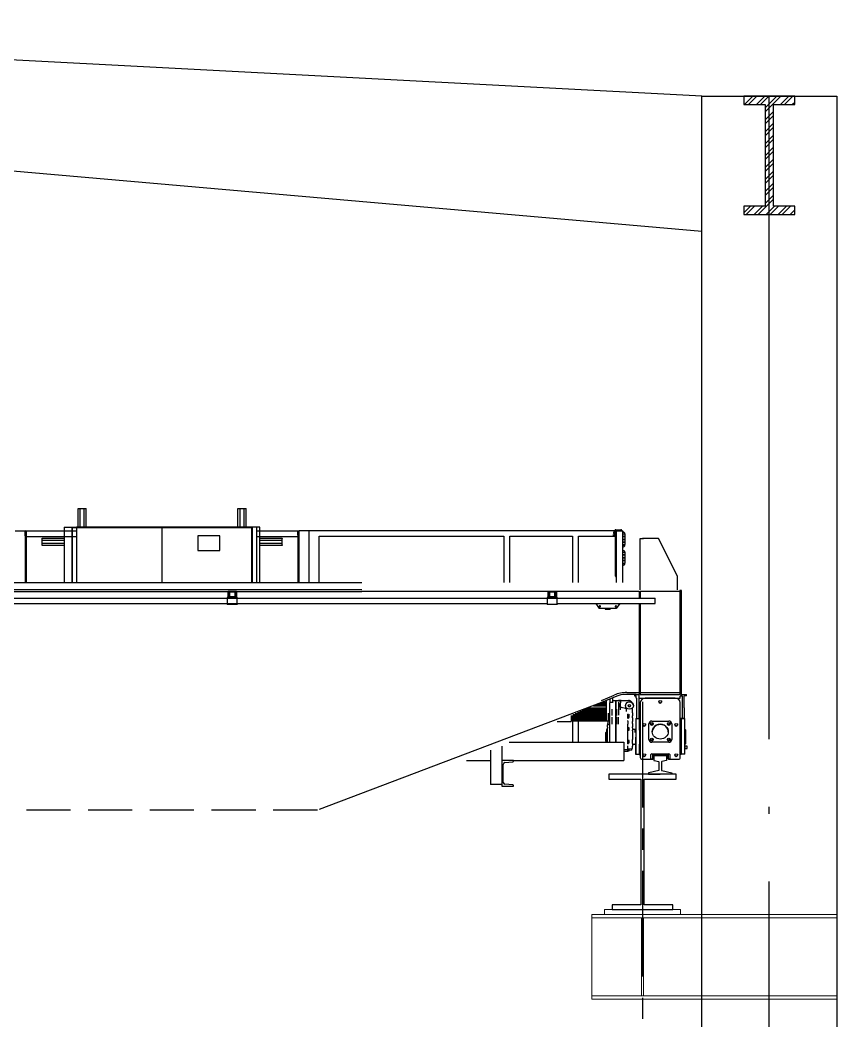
# Model space of a CAD drawing. Extents: x -1201378 to 2367219, y -619313 to 244905.
# Drawn here: x 1552931 to 1557762, y -277417 to -271498 of the extents above; entities that cross this region are included whole.
import ezdxf

# ---------------------------------------------------------------- set-up
doc = ezdxf.new("R2010")
doc.units = 0
doc.header["$LTSCALE"] = 1000
for name, pattern in [('CENTER', [2, 1.25, -0.25, 0.25, -0.25]), ('DASH', [0.35, 0.25, -0.1]), ('DOTE', [2.42, 2, -0.2, 0.02, -0.2]), ('HIDDEN', [0.375, 0.25, -0.125])]:
    doc.linetypes.add(name, pattern=pattern)
doc.layers.get('0').update_dxf_attribs({"linetype": 'CONTINUOUS'})
for name, color, linetype in [('A-AXIS-DOTE', 14, 'DOTE'), ('A-LIN-V', 9, 'CONTINUOUS'), ('COLUMN', 9, 'CONTINUOUS'), ('CRANE', 11, 'HIDDEN'), ('S-DOTE1', 140, 'CENTER'), ('S-SB', 21, 'CONTINUOUS'), ('建-墙-填充', 8, 'CONTINUOUS'), ('建-柱-钢', 9, 'CONTINUOUS')]:
    doc.layers.add(name, color=color, linetype=linetype)
doc.layers.add('S-bkl', color=4, linetype='CONTINUOUS', lineweight=0)

# ---------------------------------------------------------------- blocks, each defined once
blk = doc.blocks.new('G$CBF9D2CED')
at = {"layer": '建-墙-填充'}
h = blk.add_hatch(dxfattribs=at)
h.set_pattern_fill('金属', color=256, scale=20, style=0)
h.set_pattern_definition([(45, (0, 0), (-35.3553, 35.3553), []), (45, (23.57, 0), (-35.3553, 35.3553), [])])
h.paths.add_polyline_path([(-150, 0), (-150, -50), (-25, -50), (-25, -650), (-150, -650), (-150, -700), (150, -700), (150, -650), (25, -650), (25, -50), (150, -50), (150, 0)])
at = {"layer": '建-柱-钢'}
for p, q in [((-150, 0), (-150, -50)), ((150, 0), (-150, 0)), ((150, -50), (150, 0)), ((-150, -50), (-25, -50)), ((-25, -50), (-25, -650)), ((25, -650), (25, -50)), ((25, -50), (150, -50)), ((-25, -650), (-150, -650)), ((-150, -650), (-150, -700)), ((150, -650), (25, -650)), ((150, -700), (150, -650)), ((-150, -700), (150, -700))]:
    blk.add_line(p, q, dxfattribs=at)
blk = doc.blocks.new('20T')
at = {"color": 1, "linetype": 'DASH'}
blk.add_lwpolyline([(1594158.9, -77420.6), (1605816.4, -77420.6)], dxfattribs=at)
at = {"layer": 'A-LIN-V', "color": 1}
for p, q in [((1604506.6, -75640.3), (1604517.5, -75640.3)), ((1604506.6, -75749), (1604506.6, -75640.3)), ((1604506.6, -75749), (1604506.6, -75640.3)), ((1604506.6, -75640.3), (1604517.5, -75640.3)), ((1604517.5, -75749), (1604517.5, -75640.3)), ((1604517.5, -75640.3), (1604539.3, -75640.3)), ((1604517.5, -75749), (1604517.5, -75640.3)), ((1604517.5, -75640.3), (1604539.3, -75640.3)), ((1604539.3, -75640.3), (1604550.1, -75640.3)), ((1604539.3, -75749), (1604539.3, -75640.3)), ((1604539.3, -75640.3), (1604550.1, -75640.3)), ((1604539.3, -75749), (1604539.3, -75640.3)), ((1604550.1, -75749), (1604550.1, -75640.3)), ((1604550.1, -75749), (1604550.1, -75640.3)), ((1605376.2, -75640.3), (1605387.1, -75640.3)), ((1605376.2, -75749), (1605376.2, -75640.3)), ((1605376.2, -75640.3), (1605387.1, -75640.3)), ((1605376.2, -75749), (1605376.2, -75640.3)), ((1605387.1, -75749), (1605387.1, -75640.3)), ((1605387.1, -75640.3), (1605408.9, -75640.3)), ((1605387.1, -75749), (1605387.1, -75640.3)), ((1605387.1, -75640.3), (1605408.9, -75640.3)), ((1605408.9, -75640.3), (1605419.7, -75640.3)), ((1605408.9, -75749), (1605408.9, -75640.3)), ((1605408.9, -75749), (1605408.9, -75640.3)), ((1605408.9, -75640.3), (1605419.7, -75640.3)), ((1605419.7, -75749), (1605419.7, -75640.3)), ((1605419.7, -75749), (1605419.7, -75640.3)), ((1604164.2, -75770.7), (1604218.6, -75770.7)), ((1604218.6, -75770.7), (1604218.6, -76077.3)), ((1604220.2, -75797.9), (1604220.2, -75778.4)), ((1604224, -75770.7), (1604498.3, -75770.7)), ((1604224, -75770.7), (1604224, -75778.4)), ((1604224, -75778.4), (1604224, -75797.9)), ((1604224, -75797.9), (1604224, -75805.5)), ((1604431.7, -75749), (1604474.1, -75749)), ((1604431.7, -75749), (1604431.7, -76077.3)), ((1604474.1, -76077.3), (1604474.1, -75749)), ((1604474.1, -75749), (1605452.4, -75749)), ((1604476.8, -75751.7), (1604962.1, -75751.7)), ((1604476.8, -76077.3), (1604476.8, -75751.7)), ((1605476.6, -75749), (1604498.3, -75749)), ((1604498.3, -75749), (1604498.3, -76077.3)), ((1604962.1, -75751.7), (1604962.1, -76077.3)), ((1604964.3, -75751.7), (1605449.6, -75751.7)), ((1604964.3, -76077.3), (1604964.3, -75751.7)), ((1605449.6, -75751.7), (1605449.6, -76077.3)), ((1605494.7, -75749), (1605452.4, -75749)), ((1605452.4, -75749), (1605452.4, -76077.3)), ((1605476.6, -75749), (1605476.6, -76077.3)), ((1605476.6, -75770.7), (1605702.3, -75770.7)), ((1605494.7, -76077.3), (1605494.7, -75749)), ((1605702.3, -75770.7), (1605702.3, -75778.4)), ((1605702.3, -75797.9), (1605702.3, -75778.4)), ((1605702.3, -75797.9), (1605702.3, -75805.5)), ((1605706.2, -75778.4), (1605706.2, -75797.9)), ((1605762.1, -75770.7), (1605707.8, -75770.7)), ((1605707.8, -76077.3), (1605707.8, -75770.7)), ((1607424.9, -75770.7), (1605762.1, -75770.7)), ((1605762.1, -75770.7), (1605762.1, -76077.3)), ((1607416.2, -75797.5), (1607416.2, -75795.3)), ((1607416.2, -75795.3), (1607421.7, -75795.3)), ((1607421.7, -75797.5), (1607416.2, -75797.5)), ((1607419.5, -75781.8), (1607419.5, -75777.9)), ((1607424.9, -75777.9), (1607419.5, -75777.9)), ((1607419.5, -75787.9), (1607419.5, -75781.8)), ((1607424.9, -75781.8), (1607419.5, -75781.8)), ((1607419.5, -75787.9), (1607419.5, -75788.8)), ((1607424.9, -75787.9), (1607419.5, -75787.9)), ((1607419.5, -75788.8), (1607424.9, -75788.8)), ((1607424.9, -75792), (1607424.9, -75770.3)), ((1607427.1, -75770.3), (1607427.1, -75792)), ((1607460.2, -75770.7), (1607427.1, -75770.7)), ((1607427.4, -75780.1), (1607427.1, -75780.1)), ((1607427.1, -75786.6), (1607427.4, -75786.6)), ((1607427.4, -76039.3), (1607427.4, -75774.1)), ((1607430.4, -75764.9), (1607457, -75764.9)), ((1607457, -75767), (1607430.4, -75767)), ((1607430.7, -75770.8), (1607456.8, -75770.8)), ((1607433.9, -75770.8), (1607466.5, -75770.8)), ((1607433.9, -76077.3), (1607433.9, -75770.8)), ((1607460.2, -75770.8), (1607460.2, -75770.3)), ((1607462.4, -75770.3), (1607462.4, -75770.8)), ((1607466.5, -75770.7), (1607462.4, -75770.7)), ((1607466.5, -75770.7), (1607466.5, -75770.8)), ((1607466.5, -75770.8), (1607466.5, -76077.3)), ((1607473.8, -75780.1), (1607466.5, -75780.1)), ((1607466.5, -75789.2), (1607480.7, -75789.2)), ((1607473.8, -75781), (1607473.8, -75780.1)), ((1607480.7, -75805), (1607480.7, -75789.2)), ((1604224, -75805.5), (1604224, -76077.3)), ((1604224, -75805.5), (1604498.3, -75805.5)), ((1604311, -75814.3), (1604431.7, -75814.3)), ((1604311, -75817.5), (1604311, -75814.3)), ((1604311, -75827.3), (1604311, -75817.5)), ((1604311, -75827.3), (1604431.7, -75827.3)), ((1604311, -75844.7), (1604311, -75827.3)), ((1604311, -75844.7), (1604431.7, -75844.7)), ((1604311, -75854.4), (1604311, -75844.7)), ((1605157.1, -75801.7), (1605157.1, -75888.7)), ((1605276.7, -75801.7), (1605157.1, -75801.7)), ((1605276.7, -75888.7), (1605276.7, -75801.7)), ((1605476.6, -75805.5), (1605702.3, -75805.5)), ((1605494.7, -75814.3), (1605615.4, -75814.3)), ((1605494.7, -75827.3), (1605615.4, -75827.3)), ((1605494.7, -75844.7), (1605615.4, -75844.7)), ((1605615.4, -75814.3), (1605615.4, -75817.5)), ((1605615.4, -75827.3), (1605615.4, -75817.5)), ((1605615.4, -75844.7), (1605615.4, -75827.3)), ((1605615.4, -75854.4), (1605615.4, -75844.7)), ((1605702.3, -75805.5), (1605702.3, -76077.3)), ((1605816.5, -76077.3), (1605816.5, -75803.4)), ((1605816.5, -75803.4), (1606822, -75803.4)), ((1606822, -75803.4), (1606822, -76077.3)), ((1606854.6, -76077.3), (1606854.6, -75803.4)), ((1606854.6, -75803.4), (1607194.8, -75803.4)), ((1607194.8, -75803.4), (1607194.8, -76077.3)), ((1607227.4, -76077.3), (1607227.4, -75803.4)), ((1607227.4, -75803.4), (1607427.4, -75803.4)), ((1607466.5, -75805), (1607480.7, -75805)), ((1607480.7, -75805), (1607466.5, -75805)), ((1607466.5, -75820.7), (1607480.7, -75820.7)), ((1607466.5, -75821.8), (1607480.7, -75821.8)), ((1607480.7, -75837.6), (1607466.5, -75837.6)), ((1607466.5, -75837.6), (1607480.7, -75837.6)), ((1607466.5, -75853.3), (1607480.7, -75853.3)), ((1607475.2, -75821.8), (1607475.2, -75820.7)), ((1607475.2, -75856.6), (1607475.2, -75853.3)), ((1607480.7, -75820.7), (1607480.7, -75805)), ((1607480.7, -75837.6), (1607480.7, -75821.8)), ((1607480.7, -75853.3), (1607480.7, -75837.6)), ((1607562.9, -75816.4), (1607580.2, -75816.4)), ((1607562.9, -76120.8), (1607562.9, -75816.4)), ((1607592.6, -75816.4), (1607575.2, -75816.4)), ((1607661.8, -75816.4), (1607580.2, -75816.4)), ((1607765, -76039.2), (1607661.8, -75816.4)), ((1604311, -75857.7), (1604311, -75854.4)), ((1604431.7, -75857.7), (1604311, -75857.7)), ((1605157.1, -75888.7), (1605276.7, -75888.7)), ((1605615.4, -75857.7), (1605494.7, -75857.7)), ((1605615.4, -75854.4), (1605615.4, -75857.7)), ((1607466.5, -75856.6), (1607479.6, -75856.6)), ((1607466.5, -75897.9), (1607480.7, -75897.9)), ((1607480.7, -75913.7), (1607480.7, -75897.9)), ((1607480.7, -75913.7), (1607466.5, -75913.7)), ((1607466.5, -75913.7), (1607480.7, -75913.7)), ((1607466.5, -75929.4), (1607480.7, -75929.4)), ((1607466.5, -75930.5), (1607480.7, -75930.5)), ((1607466.5, -75946.3), (1607480.7, -75946.3)), ((1607480.7, -75946.3), (1607466.5, -75946.3)), ((1607466.5, -75962), (1607480.7, -75962)), ((1607475.2, -75930.5), (1607475.2, -75929.4)), ((1607475.2, -75965.3), (1607475.2, -75962)), ((1607480.7, -75929.4), (1607480.7, -75913.7)), ((1607480.7, -75946.3), (1607480.7, -75930.5)), ((1607480.7, -75962), (1607480.7, -75946.3)), ((1607466.5, -75965.3), (1607479.6, -75965.3)), ((1607433.9, -76042.5), (1607430.7, -76042.5)), ((1607765, -76120.8), (1607765, -76039.2)), ((1592412.4, -76077.3), (1606049.7, -76077.3)), ((1606049.7, -76120.8), (1598690.1, -76120.8)), ((1607780.3, -76120.8), (1607780.3, -76125.1)), ((1607786.8, -76125.1), (1607780.3, -76125.1)), ((1607780.3, -76640.8), (1607780.3, -76125.1)), ((1607786.8, -76640.8), (1607786.8, -76125.1)), ((1593925.6, -76129.5), (1606049.7, -76129.5)), ((1603682, -76169.9), (1604386.6, -76169.9)), ((1603853.1, -76169.9), (1605318.1, -76169.9)), ((1604412.7, -76169.9), (1606017.1, -76169.9)), ((1605320.9, -76166.7), (1605318.1, -76166.7)), ((1605318.1, -76166.7), (1605318.1, -76172.1)), ((1605318.1, -76172.1), (1605318.1, -76202.6)), ((1605320.9, -76134.3), (1605320.9, -76166.6)), ((1605320.9, -76166.7), (1605323.6, -76164)), ((1605323.6, -76166.7), (1605320.9, -76166.7)), ((1605323.4, -76164.2), (1605323.4, -76134.3)), ((1605332.3, -76162.3), (1605323.6, -76162.3)), ((1605323.6, -76166.7), (1605323.6, -76162.3)), ((1605367.1, -76166.7), (1605323.6, -76166.7)), ((1605364.9, -76129.5), (1605325.8, -76129.5)), ((1605325.8, -76131.9), (1605332.3, -76131.9)), ((1605329.1, -76159.1), (1605329.1, -76135.2)), ((1605330.7, -76135.2), (1605330.7, -76159.1)), ((1605332.3, -76131.9), (1605358.4, -76131.9)), ((1605358.4, -76133.5), (1605332.3, -76133.5)), ((1605332.3, -76160.7), (1605339.4, -76160.7)), ((1605339.4, -76162.3), (1605332.3, -76162.3)), ((1605339.4, -76160.7), (1605339.4, -76162.3)), ((1605351.4, -76162.3), (1605339.4, -76162.3)), ((1605351.4, -76162.3), (1605351.4, -76160.7)), ((1605351.4, -76160.7), (1605358.4, -76160.7)), ((1605358.4, -76162.3), (1605351.4, -76162.3)), ((1605358.4, -76131.9), (1605364.9, -76131.9)), ((1605367.1, -76162.3), (1605358.4, -76162.3)), ((1605360, -76159.1), (1605360, -76135.2)), ((1605361.7, -76135.2), (1605361.7, -76159.1)), ((1605367.1, -76166.7), (1605367.1, -76162.3)), ((1605367.1, -76164), (1605369.8, -76166.7)), ((1605369.8, -76166.7), (1605367.1, -76166.7)), ((1605367.4, -76134.3), (1605367.4, -76164.3)), ((1605369.8, -76166.7), (1605369.8, -76134.3)), ((1605372.5, -76166.7), (1605369.8, -76166.7)), ((1605372.5, -76166.7), (1605372.5, -76172.1)), ((1605372.5, -76169.9), (1607057.3, -76169.9)), ((1605372.5, -76202.6), (1605372.5, -76172.1)), ((1606043.2, -76169.9), (1606886.7, -76169.9)), ((1606880.2, -76129.5), (1606049.7, -76129.5)), ((1607556.3, -76129.5), (1606880.2, -76129.5)), ((1606912.8, -76169.9), (1607644.4, -76169.9)), ((1607060.1, -76166.7), (1607057.3, -76166.7)), ((1607057.3, -76166.7), (1607057.3, -76172.1)), ((1607057.3, -76172.1), (1607057.3, -76202.6)), ((1607060.1, -76134.3), (1607060.1, -76166.6)), ((1607060.1, -76166.7), (1607062.8, -76164)), ((1607062.8, -76166.7), (1607060.1, -76166.7)), ((1607062.6, -76164.2), (1607062.6, -76134.3)), ((1607071.5, -76162.3), (1607062.8, -76162.3)), ((1607062.8, -76166.7), (1607062.8, -76162.3)), ((1607106.3, -76166.7), (1607062.8, -76166.7)), ((1607104.1, -76129.5), (1607065, -76129.5)), ((1607065, -76131.9), (1607071.5, -76131.9)), ((1607068.3, -76159.1), (1607068.3, -76135.2)), ((1607069.9, -76135.2), (1607069.9, -76159.1)), ((1607071.5, -76131.9), (1607097.6, -76131.9)), ((1607097.6, -76133.5), (1607071.5, -76133.5)), ((1607071.5, -76160.7), (1607078.6, -76160.7)), ((1607078.6, -76162.3), (1607071.5, -76162.3)), ((1607078.6, -76160.7), (1607078.6, -76162.3)), ((1607090.6, -76162.3), (1607078.6, -76162.3)), ((1607090.6, -76162.3), (1607090.6, -76160.7)), ((1607090.6, -76160.7), (1607097.6, -76160.7)), ((1607097.6, -76162.3), (1607090.6, -76162.3)), ((1607097.6, -76131.9), (1607104.1, -76131.9)), ((1607106.3, -76162.3), (1607097.6, -76162.3)), ((1607099.2, -76159.1), (1607099.2, -76135.2)), ((1607100.9, -76135.2), (1607100.9, -76159.1)), ((1607106.3, -76166.7), (1607106.3, -76162.3)), ((1607106.3, -76164), (1607109, -76166.7)), ((1607109, -76166.7), (1607106.3, -76166.7)), ((1607106.6, -76134.3), (1607106.6, -76164.3)), ((1607109, -76166.7), (1607109, -76134.3)), ((1607111.7, -76166.7), (1607109, -76166.7)), ((1607111.7, -76166.7), (1607111.7, -76172.1)), ((1607111.7, -76169.9), (1607644.4, -76169.9)), ((1607111.7, -76202.6), (1607111.7, -76172.1)), ((1607556.3, -76129.5), (1607556.3, -76169.9)), ((1607556.3, -76129.5), (1607562.9, -76129.5)), ((1607780.3, -76129.5), (1607562.9, -76129.5)), ((1607562.9, -76129.5), (1607562.9, -76169.9)), ((1607644.4, -76173.2), (1607644.4, -76169.9)), ((1607644.4, -76173.2), (1607644.4, -76169.9)), ((1607644.4, -76200.4), (1607644.4, -76173.2)), ((1607644.4, -76197.1), (1607644.4, -76173.2)), ((1603853.1, -76200.4), (1605318.1, -76200.4)), ((1604860.8, -76200.4), (1605665.2, -76200.4)), ((1605318.1, -76202.6), (1605318.1, -76208)), ((1605372.5, -76208), (1605318.1, -76208)), ((1605372.5, -76200.4), (1607057.3, -76200.4)), ((1605372.5, -76202.6), (1605372.5, -76208)), ((1605730.4, -76200.4), (1606534.8, -76200.4)), ((1606600, -76200.4), (1607057.3, -76200.4)), ((1607057.3, -76202.6), (1607057.3, -76208)), ((1607111.7, -76208), (1607057.3, -76208)), ((1607111.7, -76200.4), (1607644.4, -76200.4)), ((1607111.7, -76202.6), (1607111.7, -76208)), ((1607143.5, -76200.4), (1607644.4, -76200.4)), ((1607320.7, -76200.4), (1607340, -76231.2)), ((1607340, -76229.1), (1607432.4, -76229.1)), ((1607340, -76231.2), (1607340, -76229.1)), ((1607372.6, -76231.2), (1607340, -76231.2)), ((1607372.6, -76231.2), (1607372.6, -76235.6)), ((1607399.8, -76231.2), (1607399.8, -76235.6)), ((1607432.4, -76231.2), (1607399.8, -76231.2)), ((1607451.7, -76200.4), (1607432.4, -76231.2)), ((1607432.4, -76229.1), (1607432.4, -76231.2)), ((1607556.3, -76200.4), (1607556.3, -76640.8)), ((1607562.9, -76200.4), (1607562.9, -76640.8)), ((1607644.4, -76200.4), (1607644.4, -76197.1)), ((1607372.6, -76235.6), (1607399.8, -76235.6)), ((1607556.3, -76640.8), (1607556.3, -76738.7)), ((1607556.3, -76640.8), (1607562.9, -76640.8)), ((1607562.9, -76640.8), (1607562.9, -76738.7)), ((1607786.8, -76640.8), (1607780.3, -76640.8)), ((1607780.3, -76738.7), (1607780.3, -76640.8)), ((1607786.8, -76749.5), (1607786.8, -76640.8)), ((1607351.3, -76775.7), (1607421.4, -76743.1)), ((1607426, -76752.9), (1607351.6, -76787.6)), ((1607377.6, -76775.5), (1607377.6, -76896.1)), ((1607398.2, -76765.9), (1607398.2, -76786.2)), ((1607414.5, -76784.3), (1607414.5, -76758.3)), ((1607414.5, -76774.5), (1607430.8, -76774.5)), ((1607414.5, -76774.5), (1607430.8, -76774.5)), ((1607430.8, -76774.9), (1607430.8, -76774.5)), ((1607430.8, -76774.5), (1607445, -76774.5)), ((1607430.8, -76774.5), (1607445, -76774.5)), ((1607430.8, -76774.9), (1607430.8, -76774.5)), ((1607430.8, -76774.9), (1607430.8, -76788.7)), ((1607430.8, -76788.7), (1607430.8, -76774.9)), ((1607452.6, -76774.5), (1607445, -76774.5)), ((1607452.6, -76774.5), (1607445, -76774.5)), ((1607445, -76774.9), (1607445, -76774.5)), ((1607445, -76774.9), (1607445, -76779.1)), ((1607451.7, -76778.3), (1607445, -76778.3)), ((1607452.6, -76774.5), (1607459.8, -76774.5)), ((1607459.8, -76774.5), (1607452.6, -76774.5)), ((1607454.7, -76776.7), (1607454.7, -76780)), ((1607459.8, -76774.5), (1607498.2, -76774.5)), ((1607490.3, -76727.8), (1607556.3, -76727.8)), ((1607541.1, -76738.7), (1607490.3, -76738.7)), ((1607531.6, -76738.7), (1607531.6, -76747.3)), ((1607531.6, -76738.7), (1607541.1, -76738.7)), ((1607531.6, -76747.3), (1607541.1, -76747.3)), ((1607541.1, -76738.7), (1607556.3, -76738.7)), ((1607541.1, -76738.7), (1607541.1, -76738.7)), ((1607541.1, -76760.4), (1607541.1, -76747.3)), ((1607541.1, -76760.4), (1607544.1, -76760.4)), ((1607544.1, -76881.1), (1607544.1, -76760.4)), ((1607554.9, -76738.7), (1607554.9, -76881.1)), ((1607554.9, -76760.4), (1607780.3, -76760.4)), ((1607562.9, -76727.8), (1607780.3, -76727.8)), ((1607562.9, -76738.7), (1607780.3, -76738.7)), ((1607753.1, -76760.4), (1607590, -76760.4)), ((1607590, -76760.4), (1607753.1, -76760.4)), ((1607600.4, -76760.4), (1607623.2, -76760.4)), ((1607600.4, -76760.4), (1607623.2, -76760.4)), ((1607630.3, -76760.4), (1607653.1, -76760.4)), ((1607630.3, -76760.4), (1607653.1, -76760.4)), ((1607660.7, -76760.4), (1607682.4, -76760.4)), ((1607660.7, -76760.4), (1607682.4, -76760.4)), ((1607690, -76760.4), (1607712.9, -76760.4)), ((1607690, -76760.4), (1607712.9, -76760.4)), ((1607719.9, -76760.4), (1607742.8, -76760.4)), ((1607719.9, -76760.4), (1607742.8, -76760.4)), ((1607786.8, -76749.5), (1607780.3, -76749.5)), ((1607780.3, -76760.4), (1607780.3, -76749.5)), ((1607786.8, -76738.7), (1607792.6, -76738.7)), ((1607786.8, -76738.7), (1607814.2, -76738.7)), ((1607790.8, -76747.3), (1607786.8, -76747.3)), ((1607790.8, -76747.3), (1607790.8, -76818)), ((1607801.7, -76818), (1607801.7, -76747.3)), ((1607814.2, -76747.3), (1607801.7, -76747.3)), ((1607814.2, -76747.3), (1607814.2, -76738.7)), ((1607351.6, -76787.6), (1605817.5, -77420.2)), ((1607377.6, -76831.6), (1607257.3, -76831.6)), ((1607377.6, -76829.3), (1607262.2, -76829.3)), ((1607377.6, -76827.9), (1607265.2, -76827.9)), ((1607377.6, -76825.6), (1607270.1, -76825.6)), ((1607377.6, -76823.3), (1607275, -76823.3)), ((1607377.6, -76821.1), (1607279.7, -76821.1)), ((1607377.6, -76808.1), (1607307.9, -76808.1)), ((1607377.6, -76803.6), (1607317.6, -76803.6)), ((1607377.6, -76799.9), (1607325.4, -76799.9)), ((1607377.6, -76797.7), (1607330.3, -76797.7)), ((1607377.6, -76794.5), (1607337.1, -76794.5)), ((1607377.6, -76791.8), (1607342.8, -76791.8)), ((1607377.6, -76787.8), (1607351.5, -76787.8)), ((1607377.6, -76786.2), (1607354.9, -76786.2)), ((1607398.2, -76786.2), (1607398.2, -76788.7)), ((1607398.2, -76802.2), (1607398.2, -76788.7)), ((1607398.2, -77021.3), (1607398.2, -76802.2)), ((1607409.1, -76863.4), (1607409.1, -76827)), ((1607430.8, -76788.7), (1607430.8, -76802.2)), ((1607430.8, -76802.2), (1607430.8, -76788.7)), ((1607430.8, -76802.2), (1607430.8, -76827)), ((1607430.8, -76827), (1607430.8, -76802.2)), ((1607430.8, -76827), (1607430.8, -76829.8)), ((1607430.8, -76829.8), (1607430.8, -76827)), ((1607430.8, -76829.8), (1607430.8, -76835.5)), ((1607430.8, -76835.5), (1607430.8, -76829.8)), ((1607434.1, -76827), (1607434.1, -76863.4)), ((1607452.6, -76778.9), (1607445, -76778.9)), ((1607445, -76784.3), (1607445, -76788.7)), ((1607445, -76788.7), (1607445, -76802.2)), ((1607451.7, -76795.7), (1607445, -76795.7)), ((1607445, -76802.2), (1607445, -76862.3)), ((1607445, -76809.9), (1607451.7, -76809.9)), ((1607452.6, -76809), (1607452.6, -76796.6)), ((1607454.7, -76781.1), (1607454.7, -76780)), ((1607454.7, -76781.2), (1607454.7, -76781.1)), ((1607454.7, -76781.2), (1607454.7, -76786.4)), ((1607454.7, -76786.4), (1607454.7, -76789.6)), ((1607454.7, -76802.8), (1607454.7, -76789.6)), ((1607454.7, -76812.4), (1607454.7, -76802.8)), ((1607454.7, -76812.4), (1607454.7, -76814.7)), ((1607454.7, -76830.3), (1607454.7, -76814.7)), ((1607483.3, -76822.1), (1607458.8, -76815.5)), ((1607487.4, -76840.1), (1607487.4, -76827.4)), ((1607520, -76840.8), (1607520, -76819.3)), ((1607562.9, -76787.6), (1607562.9, -77111.5)), ((1607780.3, -77111.5), (1607780.3, -76787.6)), ((1607790.8, -76818), (1607790.8, -76881)), ((1607801.7, -76818), (1607801.7, -76881)), ((1607187.9, -76863.9), (1607187.9, -76899.4)), ((1607377.6, -76866.7), (1607187.9, -76866.7)), ((1607377.6, -76871.1), (1607187.9, -76871.1)), ((1607377.6, -76873.4), (1607187.9, -76873.4)), ((1607377.6, -76875.9), (1607187.9, -76875.9)), ((1607377.6, -76880.1), (1607187.9, -76880.1)), ((1607377.6, -76883.9), (1607187.9, -76883.9)), ((1607377.6, -76887.2), (1607187.9, -76887.2)), ((1607377.6, -76860.2), (1607196, -76860.2)), ((1607377.6, -76854.2), (1607208.8, -76854.2)), ((1607377.6, -76848), (1607222.2, -76848)), ((1607377.6, -76843), (1607232.8, -76843)), ((1607377.6, -76841.5), (1607236.1, -76841.5)), ((1607377.6, -76837.4), (1607244.9, -76837.4)), ((1607377.6, -76836.1), (1607247.6, -76836.1)), ((1607377.6, -76834.7), (1607250.5, -76834.7)), ((1607388.4, -76849.5), (1607388.4, -76891.4)), ((1607409.1, -76915.3), (1607409.1, -76872.6)), ((1607430.8, -76838.3), (1607430.8, -76835.5)), ((1607430.8, -76835.5), (1607430.8, -76838.3)), ((1607430.8, -76838.3), (1607430.8, -76852.1)), ((1607430.8, -76852.1), (1607430.8, -76838.3)), ((1607430.8, -76854.9), (1607430.8, -76852.1)), ((1607430.8, -76852.1), (1607430.8, -76854.9)), ((1607430.8, -76854.9), (1607430.8, -76860.5)), ((1607430.8, -76860.5), (1607430.8, -76854.9)), ((1607430.8, -76860.5), (1607430.8, -76863.4)), ((1607430.8, -76863.4), (1607430.8, -76860.5)), ((1607430.8, -76863.4), (1607430.8, -76872.6)), ((1607430.8, -76872.6), (1607430.8, -76863.4)), ((1607430.8, -76872.6), (1607430.8, -76875.5)), ((1607430.8, -76875.5), (1607430.8, -76872.6)), ((1607430.8, -76875.5), (1607430.8, -76881.1)), ((1607430.8, -76881.1), (1607430.8, -76875.5)), ((1607430.8, -76883.9), (1607430.8, -76881.1)), ((1607430.8, -76881.1), (1607430.8, -76883.9)), ((1607430.8, -76883.9), (1607430.8, -76894)), ((1607430.8, -76894), (1607430.8, -76883.9)), ((1607434.1, -76872.6), (1607434.1, -76915.3)), ((1607445, -76915.3), (1607445, -76874.2)), ((1607495, -76854.4), (1607495, -76855.9)), ((1607495, -76859.1), (1607495, -76855.9)), ((1607495, -76862.3), (1607495, -76859.1)), ((1607501.7, -76860.9), (1607495, -76860.9)), ((1607495, -76874.2), (1607495, -76862.3)), ((1607495, -76877.4), (1607495, -76874.2)), ((1607495, -76875.1), (1607501.7, -76875.1)), ((1607495, -76877.4), (1607495, -76879.8)), ((1607495, -76879.8), (1607495, -76883)), ((1607500.4, -76860.9), (1607502.3, -76860.7)), ((1607502.6, -76874.2), (1607502.6, -76861.8)), ((1607520, -76848.8), (1607520, -76840.8)), ((1607520, -76848.8), (1607520, -76865.6)), ((1607520, -76877.6), (1607520, -76865.6)), ((1607520, -76877.6), (1607520, -76879.5)), ((1607520, -76879.5), (1607520, -76895.5)), ((1607538.3, -76881.1), (1607538.3, -76935.5)), ((1607538.3, -76881.1), (1607549.1, -76881.1)), ((1607538.3, -76881.1), (1607557.4, -76881.1)), ((1607554.6, -76881.1), (1607557.4, -76881.1)), ((1607557.4, -76881), (1607562.9, -76881)), ((1607557.4, -76881), (1607562.9, -76881)), ((1607557.4, -76881), (1607557.4, -76913.7)), ((1607557.4, -76881), (1607557.4, -76881)), ((1607557.4, -76881), (1607562.9, -76881)), ((1607785.7, -76881), (1607780.3, -76881)), ((1607785.7, -76881), (1607780.3, -76881)), ((1607785.7, -76881), (1607780.3, -76881)), ((1607785, -76881), (1607785, -76881)), ((1607785.2, -76881), (1607785.2, -76881)), ((1607785.7, -76913.7), (1607785.7, -76881)), ((1607785.7, -76881), (1607785.7, -76881)), ((1607796.3, -76881), (1607785.7, -76881)), ((1607786.1, -76935.5), (1607786.1, -76881.1)), ((1607805.7, -76881.1), (1607786.1, -76881.1)), ((1607805.7, -76881.1), (1607786.1, -76881.1)), ((1607790.8, -76881), (1607801.7, -76881)), ((1607796.3, -76881.1), (1607796.3, -76881)), ((1607805.7, -76935.5), (1607805.7, -76881.1)), ((1607111.9, -76899.4), (1607187.9, -76899.4)), ((1607377.6, -76889.9), (1607187.9, -76889.9)), ((1607377.6, -76892.5), (1607187.9, -76892.5)), ((1607377.6, -76893.9), (1607187.9, -76893.9)), ((1607187.9, -76895), (1607377.6, -76895)), ((1607194.8, -76895), (1607194.8, -77021.3)), ((1607227.4, -76981.8), (1607227.4, -76895)), ((1607377.6, -76896.1), (1607386.3, -76896.1)), ((1607384.1, -76913.7), (1607384.1, -76919.2)), ((1607384.1, -76932.3), (1607384.1, -76919.2)), ((1607384.1, -76932.3), (1607384.1, -76939.1)), ((1607384.1, -77021.3), (1607384.1, -76939.1)), ((1607388.4, -76911.5), (1607386.3, -76911.5)), ((1607388.4, -76911.5), (1607386.3, -76911.5)), ((1607388.4, -76891.4), (1607388.4, -76898.3)), ((1607388.4, -76914.2), (1607388.4, -76898.3)), ((1607430.8, -76896.9), (1607430.8, -76894)), ((1607430.8, -76894), (1607430.8, -76896.9)), ((1607430.8, -76896.9), (1607430.8, -76915.3)), ((1607430.8, -76915.3), (1607430.8, -76896.9)), ((1607430.8, -76915.3), (1607430.8, -77021.3)), ((1607430.8, -77021.3), (1607430.8, -76915.3)), ((1607495, -76896.5), (1607495, -76893.5)), ((1607495, -76896.5), (1607495, -76915.3)), ((1607495, -77025.3), (1607495, -76915.3)), ((1607501.7, -76935.9), (1607495, -76935.9)), ((1607502.6, -76949.2), (1607502.6, -76936.8)), ((1607518, -76910.9), (1607521, -76910.9)), ((1607521, -76910.9), (1607518, -76910.9)), ((1607520, -76910.9), (1607518, -76910.9)), ((1607520, -76895.5), (1607520, -76898.2)), ((1607520, -76910.9), (1607520, -76898.2)), ((1607521, -76910.9), (1607521, -76930.3)), ((1607521, -76937.2), (1607521, -76930.3)), ((1607521, -76937.2), (1607521, -76951.2)), ((1607538.3, -76935.5), (1607538.3, -77038.7)), ((1607557.4, -76913.7), (1607557.4, -76951.2)), ((1607609.1, -77005.5), (1607609.1, -76913.1)), ((1607625.4, -76896.8), (1607717.8, -76896.8)), ((1607625.4, -76896.8), (1607717.8, -76896.8)), ((1607734.1, -76913.1), (1607734.1, -77005.5)), ((1607785.7, -76951.2), (1607785.7, -76913.7)), ((1607786.1, -77038.7), (1607786.1, -76935.5)), ((1607805.7, -77038.7), (1607805.7, -76935.5)), ((1607227.4, -77021.3), (1607227.4, -76981.8)), ((1607375.4, -77014.8), (1607375.4, -76964.8)), ((1607378.7, -76962.6), (1607377.6, -76962.6)), ((1607378.7, -76947.4), (1607378.7, -77021.3)), ((1607383, -76946.3), (1607379.7, -76946.3)), ((1607495, -76950.1), (1607501.7, -76950.1)), ((1607521, -76954.5), (1607521, -76951.2)), ((1607521, -76954.5), (1607521, -77006.5)), ((1607531.9, -76946.3), (1607522.1, -76946.3)), ((1607535.2, -76964.6), (1607535.2, -76949.5)), ((1607535.2, -76949.5), (1607536.1, -76949.5)), ((1607535.2, -76949.7), (1607535.2, -76964.6)), ((1607535.2, -76957.1), (1607535.2, -76957.1)), ((1607536.1, -76949.1), (1607536.1, -76958.9)), ((1607536.1, -76992), (1607536.1, -77030.5)), ((1607562.9, -76951.2), (1607557.4, -76951.2)), ((1607557.9, -76951.2), (1607557.9, -77038.7)), ((1607562.9, -76951.8), (1607557.9, -76951.8)), ((1607785.7, -76951.2), (1607780.3, -76951.2)), ((1607786.1, -76951.8), (1607780.3, -76951.8)), ((1607786.1, -76946.3), (1607785.7, -76946.3)), ((1607785.7, -76951.2), (1607785.7, -76951.8)), ((1607807.9, -76949.1), (1607807.9, -77030.5)), ((1606811.1, -77045.4), (1606811.1, -77130)), ((1606850.5, -77021.3), (1607473.1, -77021.3)), ((1607205.3, -77021.3), (1607239.5, -77021.3)), ((1607377.6, -77016.9), (1607378.7, -77016.9)), ((1607473.1, -77021.3), (1607473.1, -77130)), ((1607501.7, -77010.9), (1607495, -77010.9)), ((1607495, -77025.1), (1607501.7, -77025.1)), ((1607495, -77028.4), (1607495, -77025.3)), ((1607495, -77030.9), (1607495, -77028.4)), ((1607495, -77030.9), (1607495, -77034.1)), ((1607495, -77045.4), (1607495, -77042.4)), ((1607495, -77063.9), (1607495, -77045.4)), ((1607502.6, -77024.2), (1607502.6, -77011.8)), ((1607521, -77009.8), (1607521, -77006.5)), ((1607521, -77026.2), (1607521, -77009.8)), ((1607521, -77029.5), (1607521, -77026.2)), ((1607521, -77029.5), (1607521, -77044.4)), ((1607521, -77058.9), (1607521, -77044.4)), ((1607521, -77049), (1607521, -77049.5)), ((1607522.1, -77033.2), (1607529.3, -77033.2)), ((1607529.3, -77033.2), (1607531.9, -77033.2)), ((1607535.1, -77030.5), (1607536.1, -77030.5)), ((1607535.2, -77022.4), (1607535.2, -77022.4)), ((1607537.4, -77034.6), (1607537.4, -77038.7)), ((1607537.4, -77038.7), (1607537.4, -77093)), ((1607538.3, -77038.7), (1607538.3, -77093.1)), ((1607557.4, -77032.7), (1607562.9, -77032.7)), ((1607557.4, -77032.7), (1607557.4, -77062.6)), ((1607557.9, -77027.9), (1607562.9, -77027.9)), ((1607562.9, -77032.7), (1607557.9, -77032.7)), ((1607717.8, -77021.8), (1607625.4, -77021.8)), ((1607780.3, -77027.9), (1607786.1, -77027.9)), ((1607780.3, -77032.7), (1607785.7, -77032.7)), ((1607785.7, -77032.7), (1607780.3, -77032.7)), ((1607785.7, -77027.9), (1607785.7, -77032.7)), ((1607785.7, -77030), (1607786.1, -77030)), ((1607785.7, -77062.6), (1607785.7, -77032.7)), ((1607786.1, -77093.1), (1607786.1, -77038.7)), ((1607805.7, -77093.1), (1607805.7, -77038.7)), ((1606748, -77069.1), (1606748, -77271.3)), ((1607473.1, -77063.9), (1607495, -77063.9)), ((1607495, -77076.7), (1607473.1, -77076.7)), ((1607495, -77061.2), (1607521, -77058.9)), ((1607495, -77073.7), (1607495, -77063.9)), ((1607495, -77072.9), (1607501.7, -77072.9)), ((1607495, -77076.7), (1607495, -77073.7)), ((1607502.6, -77072), (1607502.6, -77060.5)), ((1607517.8, -77068.8), (1607502.6, -77070.2)), ((1607517.8, -77068.8), (1607519.4, -77059)), ((1607537.4, -77093), (1607538.3, -77093)), ((1607538.3, -77093.1), (1607557.4, -77093.1)), ((1607557.4, -77062.6), (1607557.4, -77095.2)), ((1607557.4, -77095.2), (1607562.9, -77095.2)), ((1607619.9, -77116.9), (1607619.9, -77095.2)), ((1607625.4, -77089.8), (1607717.8, -77089.8)), ((1607628.8, -77089.8), (1607628.8, -77120.3)), ((1607632.3, -77089.8), (1607632.3, -77117)), ((1607632.3, -77117), (1607633.7, -77101.5)), ((1607634.2, -77119.1), (1607634.2, -77100)), ((1607634.2, -77119.1), (1607635.6, -77103.6)), ((1607636.9, -77098.5), (1607707.1, -77098.5)), ((1607637, -77102), (1607637, -77128.8)), ((1607671.6, -77100.6), (1607638.4, -77100.6)), ((1607638.8, -77100.6), (1607709, -77100.6)), ((1607671.6, -77100.6), (1607704.7, -77100.6)), ((1607706, -77102), (1607706, -77128.8)), ((1607709.4, -77101.4), (1607710.7, -77116.9)), ((1607710.3, -77101.5), (1607711.7, -77117)), ((1607711.7, -77089.8), (1607711.7, -77117)), ((1607715.2, -77089.8), (1607715.2, -77120.3)), ((1607723.2, -77095.2), (1607723.2, -77116.9)), ((1607785.7, -77095.2), (1607780.3, -77095.2)), ((1607785.7, -77095.2), (1607785.7, -77062.6)), ((1607786.1, -77093), (1607785.7, -77093)), ((1607805.7, -77093.1), (1607786.1, -77093.1)), ((1606617.4, -77130), (1606748, -77130)), ((1606811.1, -77130), (1606811.1, -77282.2)), ((1606874.1, -77130), (1606811.1, -77130)), ((1606817.6, -77259.7), (1606817.6, -77152.5)), ((1606826.9, -77142.2), (1606869.5, -77137.9)), ((1606874.1, -77132.8), (1606874.1, -77130)), ((1606874.1, -77130), (1607473.1, -77130)), ((1607573.7, -77122.4), (1607614.5, -77122.4)), ((1607614.5, -77122.4), (1607630.7, -77122.4)), ((1607618.8, -77120.3), (1607628.8, -77120.3)), ((1607628.8, -77120.3), (1607632.3, -77117)), ((1607630.7, -77122.4), (1607630.7, -77118.5)), ((1607630.7, -77122.4), (1607634.2, -77119.1)), ((1607638.1, -77130.2), (1607663.2, -77136)), ((1607664.3, -77137.3), (1607664.3, -77188)), ((1607678.8, -77137.3), (1607678.8, -77188)), ((1607705, -77130.2), (1607679.9, -77136)), ((1607710.7, -77106.2), (1607710.7, -77116.9)), ((1607710.7, -77116.9), (1607714.3, -77120.2)), ((1607711.7, -77117), (1607715.2, -77120.3)), ((1607713.5, -77118.7), (1607713.6, -77119.1)), ((1607713.6, -77119.1), (1607713.6, -77118.8)), ((1607713.6, -77119.1), (1607717.1, -77122.4)), ((1607714.3, -77119.8), (1607714.3, -77120.2)), ((1607714.3, -77120.2), (1607714.7, -77120.2)), ((1607715.2, -77120.3), (1607724.3, -77120.3)), ((1607717.1, -77122.4), (1607717.1, -77120.3)), ((1607717.1, -77122.4), (1607728.6, -77122.4)), ((1607728.6, -77122.4), (1607769.4, -77122.4)), ((1607607.9, -77203.1), (1607607.9, -77210.6)), ((1607607.9, -77210.6), (1607671.6, -77210.6)), ((1607663.2, -77189.3), (1607609, -77201.8)), ((1607735.2, -77210.6), (1607671.6, -77210.6)), ((1607679.9, -77189.3), (1607734.1, -77201.8)), ((1607735.2, -77203.1), (1607735.2, -77210.6)), ((1606811.1, -77271.3), (1606748, -77271.3)), ((1606811.1, -77282.2), (1606874.1, -77282.2)), ((1606869.5, -77274.2), (1606826.9, -77269.9)), ((1606874.1, -77282.2), (1606874.1, -77279.3))]:
    blk.add_line(p, q, dxfattribs=at)
blk.add_lwpolyline([(1607817.6, -77044.5), (1607805.3, -77044.5), (1607805.3, -77058.3), (1607817.6, -77058.3)], close=True, dxfattribs=at)
for centre, radius in [((1607671.6, -76782.1), 7.83), ((1607503.7, -76805), 21.7), ((1607584.6, -76918), 7.83), ((1607625.4, -76913.1), 6.52), ((1607671.6, -76959.3), 43.5), ((1607717.8, -76913.1), 6.52), ((1607758.5, -76918), 7.83), ((1607625.4, -77005.5), 6.52), ((1607717.8, -77005.5), 6.52), ((1607584.6, -77097.4), 7.83), ((1607758.5, -77097.4), 7.83)]:
    blk.add_circle(centre, radius, dxfattribs=at)
for centre, radius, start, end in [((1604216.4, -75778.4), 7.61, 0, 73.3984), ((1604216.4, -75778.4), 3.8, 360, 55.1501), ((1604216.4, -75797.9), 7.61, 286.6015, 360), ((1604216.4, -75797.9), 3.8, 304.8499, 360), ((1605710, -75778.4), 7.61, 106.6015, 180), ((1605710, -75797.9), 7.61, 180, 253.3984), ((1605710, -75778.4), 3.8, 124.8499, 180), ((1605710, -75797.9), 3.8, 180, 235.1501), ((1607421.7, -75792), 3.26, 270, 360), ((1607421.7, -75792), 5.43, 270, 360), ((1607430.4, -75770.3), 5.43, 90, 180), ((1607430.4, -75770.3), 3.26, 90, 180), ((1607430.7, -75774.1), 3.26, 90, 180), ((1607456.8, -75774.1), 3.26, 89.4504, 90), ((1607457, -75770.3), 5.43, 360, 90), ((1607457, -75770.3), 3.26, 360, 90), ((1607470.9, -75789.2), 8.7, 0, 119.998), ((1607470.9, -75856.6), 8.7, 240.002, 0), ((1607470.9, -75897.9), 8.7, 0, 119.9981), ((1607470.9, -75965.3), 8.7, 240.0019, 0), ((1607430.7, -76039.3), 3.26, 180, 270), ((1605325.8, -76134.3), 4.89, 90, 180), ((1605325.8, -76134.3), 2.45, 90, 180), ((1605332.3, -76135.2), 3.26, 90, 180), ((1605332.3, -76159.1), 3.26, 180, 270), ((1605332.3, -76135.2), 1.63, 90, 180), ((1605332.3, -76159.1), 1.63, 180, 270), ((1605358.4, -76135.2), 3.26, 360, 90), ((1605358.4, -76135.2), 1.63, 360, 90), ((1605358.4, -76159.1), 3.26, 270, 360), ((1605358.4, -76159.1), 1.63, 270, 360), ((1605364.9, -76134.3), 4.89, 0, 90), ((1605364.9, -76134.3), 2.45, 360, 90), ((1607065, -76134.3), 4.89, 90, 180), ((1607065, -76134.3), 2.45, 90, 180), ((1607071.5, -76135.2), 3.26, 90, 180), ((1607071.5, -76159.1), 3.26, 180, 270), ((1607071.5, -76135.2), 1.63, 90, 180), ((1607071.5, -76159.1), 1.63, 180, 270), ((1607097.6, -76135.2), 3.26, 0, 90), ((1607097.6, -76135.2), 1.63, 360, 90), ((1607097.6, -76159.1), 3.26, 270, 360), ((1607097.6, -76159.1), 1.63, 270, 360), ((1607104.1, -76134.3), 4.89, 0, 90), ((1607104.1, -76134.3), 2.45, 0, 90), ((1607342.7, -76218.2), 3.26, 133.4872, 313.4872), ((1607342.7, -76218.2), 3.26, 313.4872, 133.4872), ((1607429.7, -76218.2), 3.26, 143.6187, 323.6187), ((1607429.7, -76218.2), 3.26, 323.6187, 143.6187), ((1607490.3, -76890.8), 163, 90, 115.0006), ((1607490.3, -76890.8), 152.2, 90, 115.0006), ((1607451.7, -76779.2), 0.87, 18.714, 90), ((1607452.6, -76776.7), 2.17, 360, 90), ((1607452.6, -76776.7), 2.17, 0, 90), ((1607498.2, -76796.3), 21.7, 18.3607, 90), ((1607590, -76787.6), 27.2, 90, 180), ((1607753.1, -76787.6), 27.2, 0, 90), ((1607753.1, -76787.6), 27.2, 360, 90), ((1606724.7, -65976), 10830.2, 273.56563, 273.65206), ((1607451.7, -76796.6), 0.87, 0, 90), ((1607451.7, -76809), 0.87, 270, 360), ((1607452.6, -76781.1), 2.17, 360, 90), ((1607460.2, -76810.3), 5.43, 180, 255), ((1607503.7, -76805), 21.7, 0.0003, 180.0003), ((1607481.9, -76827.4), 5.43, 0, 75), ((1607464, -76869.7), 44.4, 56.7118, 57.8521), ((1607503.7, -76805), 6.52, 0.0001, 359.9999), ((1607503.7, -76805), 6.52, 180.0003, 0), ((1607671.6, -76782.1), 7.83, 180.0003, 0), ((1607671.6, -76782.1), 7.83, 180.0003, 0), ((1607671.6, -76782.1), 7.83, 267.5383, 270.3197), ((1607501.7, -76861.8), 0.87, 0, 90), ((1607501.7, -76874.2), 0.87, 270, 360), ((1607512.6, -76854), 12.3, 213.1996, 214.7003), ((1607499.4, -76857.8), 4.64, 333.0605, 0.003), ((1607386.3, -76913.7), 2.17, 90, 180), ((1607386.3, -76913.7), 2.17, 90, 180), ((1607386.3, -76898.3), 2.17, 360, 90), ((1607501.7, -76936.8), 0.87, 0, 90), ((1607584.6, -76918), 7.83, 180.0003, 360), ((1607584.6, -76918), 7.83, 267.5384, 270.3196), ((1607584.6, -76918), 7.83, 267.5383, 270.3197), ((1607625.4, -76913.1), 16.3, 90, 180), ((1607625.4, -76913.1), 16.3, 90, 180), ((1607625.4, -76913.1), 7.84, 0.0002, 359.9998), ((1607625.4, -76913.1), 7.83, 180.0003, 0), ((1607625.4, -76913.1), 6.52, 180.0003, 0), ((1607671.6, -76959.3), 43.5, 0.0003, 180.0003), ((1607717.8, -76913.1), 7.83, 0.0002, 359.9998), ((1607717.8, -76913.1), 7.83, 180.0003, 0), ((1607717.8, -76913.1), 6.52, 180.0003, 0), ((1607717.8, -76913.1), 16.3, 0, 90), ((1607717.8, -76913.1), 16.3, 0, 90), ((1607758.5, -76918), 7.83, 180.0003, 0), ((1607758.5, -76918), 7.83, 180.0003, 0), ((1607758.5, -76918), 7.83, 267.5383, 270.3197), ((1607377.6, -76964.8), 2.17, 90, 180), ((1607379.7, -76947.4), 1.09, 90, 180), ((1607383, -76945.2), 1.09, 270, 360), ((1607501.7, -76949.2), 0.87, 270, 360), ((1607522.1, -76945.2), 1.09, 180, 270), ((1607531.9, -76949.5), 3.26, 0, 90), ((1607543.7, -76949.1), 7.61, 135.5847, 180), ((1607800.3, -76949.1), 7.61, 360, 44.4153), ((1607377.6, -77014.8), 2.17, 180, 270), ((1607501.7, -77011.8), 0.87, 0, 90), ((1607501.7, -77024.2), 0.87, 270, 360), ((1607522.1, -77034.3), 1.09, 90, 180), ((1607532, -77030.1), 3.18, 269.0513, 351.8934), ((1607543.7, -77030.5), 7.61, 180, 224.4153), ((1607625.4, -77005.5), 16.3, 180, 270), ((1607625.4, -77005.5), 7.83, 0.0002, 359.9998), ((1607625.4, -77005.5), 7.83, 180.0003, 0), ((1607625.4, -77005.5), 6.52, 180.0003, 0), ((1607717.8, -77005.5), 7.83, 0.0002, 359.9998), ((1607717.8, -77005.5), 7.83, 180.0003, 0), ((1607717.8, -77005.5), 6.52, 180.0003, 0), ((1607717.8, -77005.5), 16.3, 270, 360), ((1607800.3, -77030.5), 7.61, 315.5523, 360), ((1607501.7, -77072), 0.87, 270, 360), ((1607584.6, -77097.4), 7.83, 180.0003, 360), ((1607584.6, -77097.4), 7.83, 357.8629, 360), ((1607584.6, -77097.4), 7.83, 357.8629, 360), ((1607625.4, -77095.2), 5.43, 90, 180), ((1607636.9, -77101.8), 3.26, 90, 175), ((1607638.8, -77103.9), 3.26, 90, 175), ((1607638.4, -77102), 1.36, 90, 180), ((1607704.6, -77102), 1.36, 0, 90), ((1607707.1, -77101.8), 3.26, 5, 90), ((1607709, -77103.9), 3.26, 67.7935, 90), ((1607706.1, -77101.7), 3.26, 5, 19.3189), ((1607717.8, -77095.2), 5.43, 0, 90), ((1607758.5, -77097.4), 7.83, 180.0003, 0), ((1607758.5, -77097.4), 7.83, 180.0003, 182.1355), ((1607758.5, -77097.4), 7.83, 180.0003, 182.1355), ((1606827.9, -77152.5), 10.3, 95.7106, 180), ((1606869, -77132.8), 5.16, 275.7106, 360), ((1607573.7, -77111.5), 10.9, 180, 270), ((1607584.6, -77097.4), 7.83, 267.5384, 270.3196), ((1607584.6, -77097.4), 7.83, 267.5383, 270.3197), ((1607614.5, -77116.9), 5.43, 270, 360), ((1607638.4, -77128.8), 1.36, 180, 257), ((1607662.9, -77137.3), 1.36, 360, 77), ((1607680.2, -77137.3), 1.36, 103, 180), ((1607704.7, -77128.8), 1.36, 283, 0), ((1607728.6, -77116.9), 5.43, 180, 270), ((1607758.5, -77097.4), 7.83, 267.5384, 270.3196), ((1607758.5, -77097.4), 7.83, 267.5383, 270.3197), ((1607769.4, -77111.5), 10.9, 270, 360), ((1607609.3, -77203.1), 1.36, 103, 180), ((1607662.9, -77188), 1.36, 283, 360), ((1607680.2, -77188), 1.36, 180, 257), ((1607733.8, -77203.1), 1.36, 0, 77), ((1606827.9, -77259.7), 10.3, 180, 264.2894), ((1606869, -77279.3), 5.16, 0, 84.2894)]:
    blk.add_arc(centre, radius, start, end, dxfattribs=at)
for points, knots in [([(1607487.9, -76832.7), (1607487.9, -76832.7), (1607487.9, -76832.7), (1607487.9, -76832.7), (1607487.9, -76832.7), (1607487.9, -76832.7), (1607487.9, -76832.7), (1607487.8, -76832.6), (1607487.8, -76832.6), (1607487.8, -76832.6), (1607487.8, -76832.6), (1607487.8, -76832.6), (1607487.8, -76832.5), (1607487.8, -76832.5), (1607487.8, -76832.5), (1607487.7, -76832.5), (1607487.7, -76832.5), (1607487.7, -76832.4), (1607487.7, -76832.4), (1607487.7, -76832.4), (1607487.7, -76832.3), (1607487.6, -76832.3), (1607487.6, -76832.2), (1607487.6, -76832.2), (1607487.6, -76832.1), (1607487.6, -76832.1), (1607487.6, -76832.1), (1607487.5, -76832), (1607487.5, -76831.9), (1607487.5, -76831.9), (1607487.5, -76831.7), (1607487.4, -76831.6), (1607487.4, -76831.4), (1607487.4, -76831.3), (1607487.4, -76831.3)], [0.6385886, 0.6385886, 0.6385886, 0.6385886, 0.6433197, 0.6504282, 0.6573568, 0.6660077, 0.6778287, 0.6902811, 0.7011771, 0.7111804, 0.7208221, 0.7291295, 0.7384214, 0.7475006, 0.7548259, 0.7603841, 0.7655208, 0.7725608, 0.781556, 0.7949405, 0.8074529, 0.8186803, 0.8286102, 0.8372735, 0.8450561, 0.8527269, 0.8602938, 0.8677705, 0.8765767, 0.8878706, 0.9017041, 0.9179282, 0.9359027, 0.9547162, 0.9547162, 0.9547162, 0.9547162]), ([(1607502.3, -76860.7), (1607502.4, -76860.7), (1607502.5, -76860.7), (1607502.6, -76860.6), (1607502.6, -76860.6), (1607502.7, -76860.6), (1607502.8, -76860.5), (1607502.9, -76860.5), (1607502.9, -76860.5), (1607503, -76860.5), (1607503, -76860.5), (1607503, -76860.5), (1607503, -76860.4), (1607503.1, -76860.4), (1607503.1, -76860.4), (1607503.2, -76860.3), (1607503.2, -76860.3), (1607503.3, -76860.3), (1607503.3, -76860.2), (1607503.3, -76860.2), (1607503.3, -76860.2), (1607503.3, -76860.2), (1607503.4, -76860.2), (1607503.4, -76860.1), (1607503.5, -76860), (1607503.5, -76860), (1607503.5, -76860), (1607503.5, -76860), (1607503.5, -76860), (1607503.5, -76859.9), (1607503.5, -76859.9), (1607503.5, -76859.9), (1607503.5, -76859.9)], [0, 0, 0, 0, 0.125, 0.125, 0.25, 0.25, 0.375, 0.375, 0.4375, 0.4375, 0.46875, 0.46875, 0.5, 0.5, 0.625, 0.625, 0.6875, 0.6875, 0.71875, 0.734375, 0.734375, 0.75, 0.75, 0.875, 0.875, 0.9375, 0.9375, 0.953125, 0.953125, 0.96875, 0.96875, 1, 1, 1, 1]), ([(1607388.4, -76914.2), (1607388.4, -76914.2), (1607388.4, -76914.4), (1607388.5, -76914.7), (1607388.6, -76914.9), (1607388.7, -76915.3), (1607388.9, -76915.8), (1607389.3, -76916.5), (1607389.7, -76917.3), (1607390.2, -76918), (1607390.5, -76918.4), (1607390.6, -76918.7)], [0, 0, 0, 0, 0.059025, 0.120426, 0.184239, 0.250489, 0.369441, 0.499862, 0.749772, 0.853811, 1, 1, 1, 1])]:
    blk.add_open_spline(points, degree=3, knots=knots, dxfattribs=at)

msp = doc.modelspace()

# ---------------------------------------------------------------- linework, layer by layer
at = {"layer": 'A-AXIS-DOTE', "ltscale": 2}
msp.add_line((1557361.7, -290271.6), (1557361.7, -271947.8), dxfattribs=at)
at = {"layer": 'A-LIN-V', "color": 2}
for p, q in [((1556961.7, -271947.8), (1548386.7, -271497.8)), ((1556961.7, -272747.8), (1548386.7, -271997.8))]:
    msp.add_line(p, q, dxfattribs=at)
at = {"layer": 'COLUMN'}
msp.add_lwpolyline([(1557761.7, -271947.8), (1557761.7, -287747.8), (1556961.7, -287747.8), (1556961.7, -271947.8)], close=True, dxfattribs=at)
at = {"layer": 'CRANE', "linetype": 'ByBlock', "ltscale": 2}
msp.add_lwpolyline([(1556811.7, -275957.8), (1556411.7, -275957.8), (1556411.7, -275987.5), (1556602.7, -275987.5), (1556602.7, -276729.8), (1556431.7, -276729.8), (1556431.7, -276757.8), (1556791.7, -276757.8), (1556791.7, -276729.8), (1556620.7, -276729.8), (1556620.7, -275987.5), (1556811.7, -275987.5), (1556811.7, -275957.8)], dxfattribs=at)
at = {"layer": 'S-bkl'}
for p, q in [((1557761.7, -276787.8), (1556311.7, -276787.8)), ((1557761.7, -276807.8), (1556311.7, -276807.8)), ((1556606.7, -277267.8), (1556606.7, -276807.8)), ((1556616.7, -277267.8), (1556616.7, -276807.8)), ((1557761.7, -277267.8), (1556311.7, -277267.8)), ((1557761.7, -277287.8), (1556311.7, -277287.8))]:
    msp.add_line(p, q, dxfattribs=at)
msp.add_lwpolyline([(1556311.7, -276787.8), (1556311.7, -277287.8)], dxfattribs=at)
msp.add_lwpolyline([(1556836.7, -276787.8), (1556386.7, -276787.8), (1556386.7, -276757.8), (1556836.7, -276757.8)], close=True, dxfattribs=at)
at = {"layer": 'S-DOTE1', "ltscale": 0.5}
msp.add_lwpolyline([(1556611.7, -275529.8), (1556611.7, -281491.6)], dxfattribs=at)

# ---------------------------------------------------------------- block references
at = {"layer": 'A-LIN-V'}
msp.add_blockref('G$CBF9D2CED', (1557361.7, -271947.8), dxfattribs=at)
at = {"layer": 'S-SB', "xscale": 1.087878787878788}
msp.add_blockref('20T', (-192234.9, -198747.2), dxfattribs=at)

doc.saveas('drawing.dxf')
